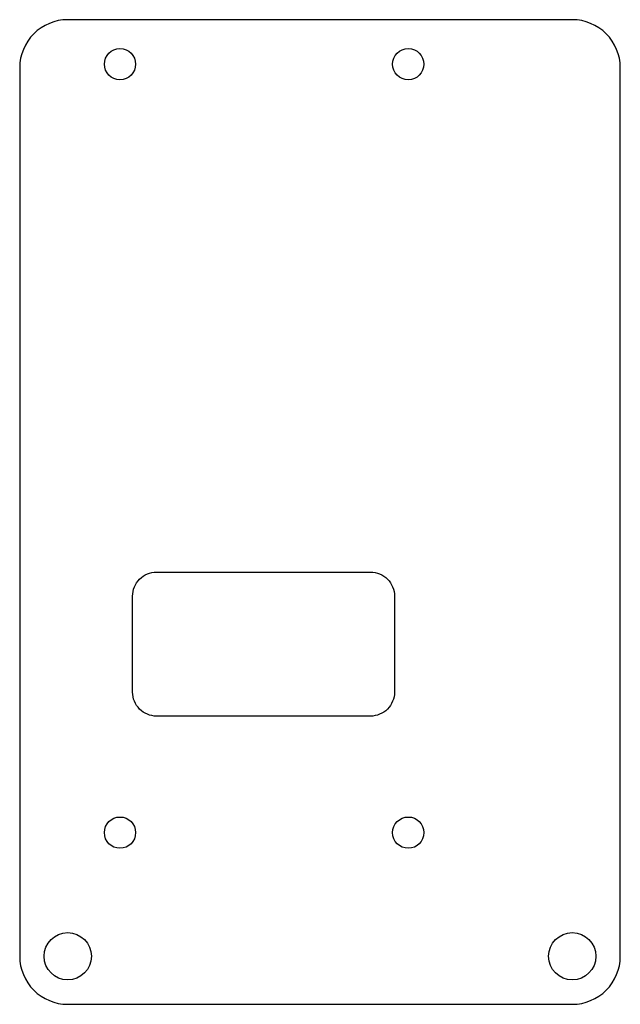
# Model space of a CAD drawing. Header units: millimetres. Extents: x 1.3 to 33, y 48.3 to 100.3.
import ezdxf

# ---------------------------------------------------------------- set-up
doc = ezdxf.new("R2010")
doc.units = ezdxf.units.MM
doc.layers.get('0').update_dxf_attribs({"linetype": 'CONTINUOUS'})

msp = doc.modelspace()

# ---------------------------------------------------------------- linework, layer by layer
for points in [[(1.27, 97.79), (1.27, 50.8, 0.414214), (3.81, 48.26), (30.48, 48.26, 0.414214), (33.02, 50.8), (33.02, 97.79, 0.414214), (30.48, 100.33), (3.81, 100.33, 0.414214)], [(7.239, 64.77), (7.239, 69.85, -0.414214), (8.509, 71.12), (19.812, 71.12, -0.414214), (21.082, 69.85), (21.082, 64.77, -0.414214), (19.812, 63.5), (8.509, 63.5, -0.414214)]]:
    msp.add_lwpolyline(points, format="xyb", close=True)
for centre, radius in [((6.571, 97.979), 0.826), ((21.811, 97.979), 0.826), ((6.571, 57.339), 0.826), ((21.811, 57.339), 0.826), ((3.81, 50.8), 1.25), ((30.48, 50.8), 1.25)]:
    msp.add_circle(centre, radius)

doc.saveas('drawing.dxf')
